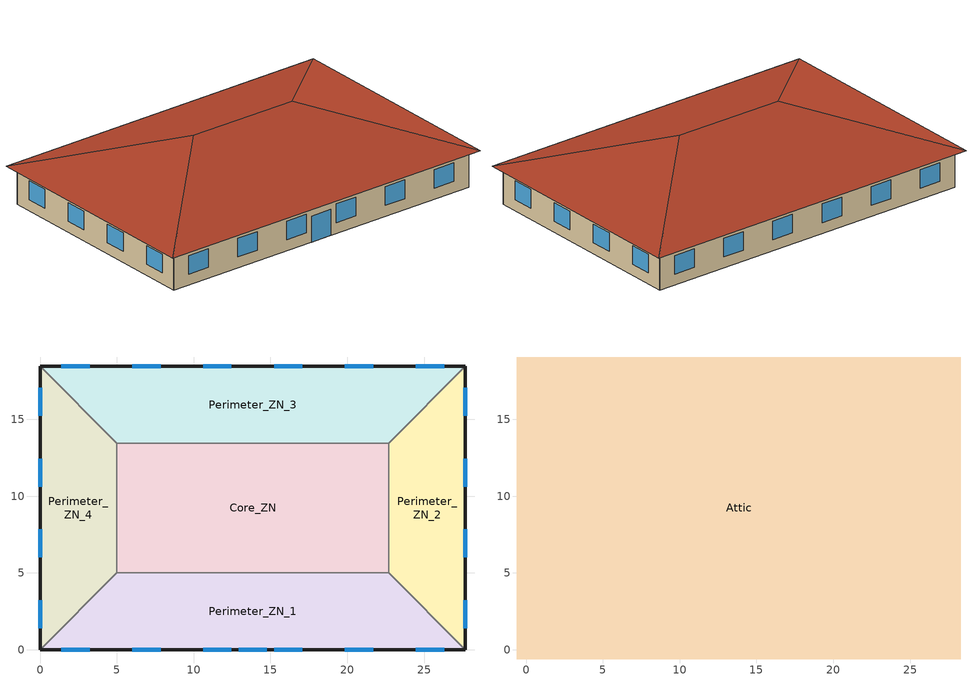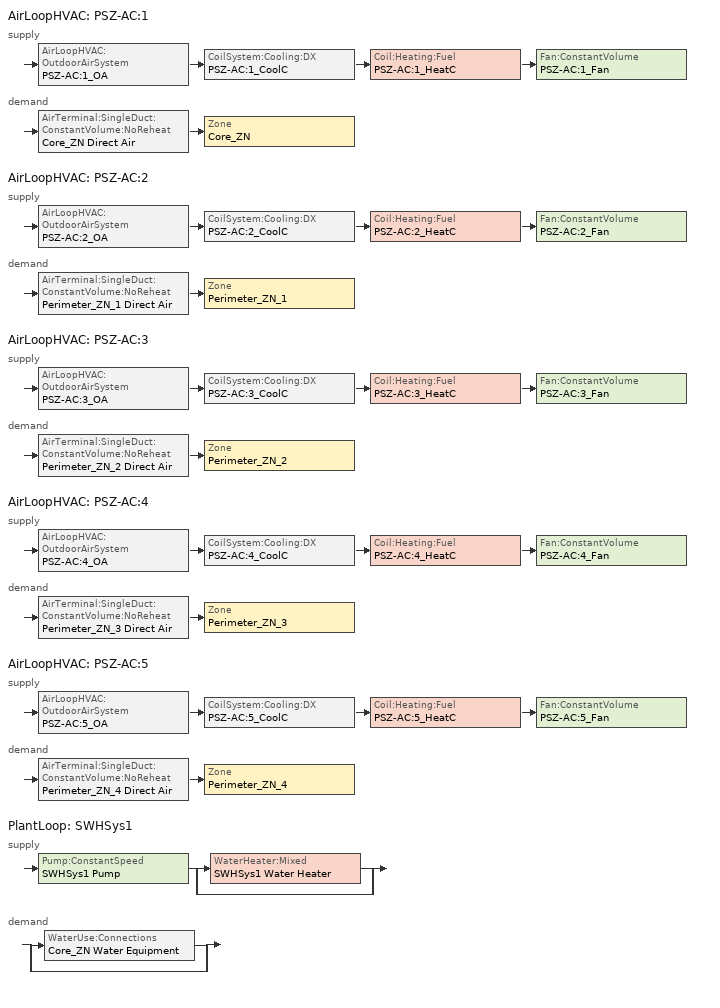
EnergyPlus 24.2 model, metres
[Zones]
Core_ZN
 floor foundation (ext-slab): 5,13.46 22.69,13.46 22.69,5 5,5 z0
 wall to Perimeter_ZN_2 (int-walls): 22.69,5 22.69,13.46 z0:3.05
 wall to Perimeter_ZN_3 (int-walls): 22.69,13.46 5,13.46 z0:3.05
 wall to Perimeter_ZN_1 (int-walls): 5,5 22.69,5 z0:3.05
 wall to Perimeter_ZN_4 (int-walls): 5,13.46 5,5 z0:3.05
Perimeter_ZN_1
 floor foundation (ext-slab): 27.69,0 0,0 5,5 22.69,5 z0
 wall outside (ext-walls-mass-nonres): 0,0 27.69,0 z0:3.05
 wall to Perimeter_ZN_2 (int-walls): 27.69,0 22.69,5 z0:3.05
 wall to Perimeter_ZN_4 (int-walls): 5,5 0,0 z0:3.05
 window (window-90.1-2004-nonres-fixed): 1.39,0 3.22,0 / 6.01,0 7.84,0 / 10.62,0 12.45,0 / 15.24,0 17.07,0 / 19.85,0 21.68,0 / 24.47,0 26.3,0 z0.9:2.42; 12.93,0 14.76,0 z0:2.13
Perimeter_ZN_2
 floor foundation (ext-slab): 22.69,13.46 27.69,18.46 27.69,0 22.69,5 z0
 wall outside (ext-walls-mass-nonres): 27.69,0 27.69,18.46 z0:3.05
 wall to Perimeter_ZN_3 (int-walls): 27.69,18.46 22.69,13.46 z0:3.05
 window (window-90.1-2004-nonres-fixed): 27.69,1.39 27.69,3.22 / 27.69,6.01 27.69,7.84 / 27.69,10.62 27.69,12.45 / 27.69,15.24 27.69,17.07 z0.9:2.42
Perimeter_ZN_3
 floor foundation (ext-slab): 5,13.46 0,18.46 27.69,18.46 22.69,13.46 z0
 wall outside (ext-walls-mass-nonres): 27.69,18.46 0,18.46 z0:3.05
 wall to Perimeter_ZN_4 (int-walls): 0,18.46 5,13.46 z0:3.05
 window (window-90.1-2004-nonres-fixed): 26.3,18.46 24.47,18.46 / 21.68,18.46 19.85,18.46 / 17.07,18.46 15.24,18.46 / 12.45,18.46 10.62,18.46 / 7.84,18.46 6.01,18.46 / 3.22,18.46 1.39,18.46 z0.9:2.42
Perimeter_ZN_4
 floor foundation (ext-slab): 5,5 0,0 0,18.46 5,13.46 z0
 wall outside (ext-walls-mass-nonres): 0,18.46 0,0 z0:3.05
 window (window-90.1-2004-nonres-fixed): 0,17.07 0,15.24 / 0,12.45 0,10.62 / 0,7.84 0,6.01 / 0,3.22 0,1.39 z0.9:2.42
Attic
 floor outside (attic-floor-nonres): 28.29,19.06 28.29,-0.6 27.69,0 27.69,18.46 z3.05; -0.6,19.06 28.29,19.06 27.69,18.46 0,18.46 z3.05; 0,0 27.69,0 28.29,-0.6 -0.6,-0.6 z3.05; -0.6,19.06 0,18.46 0,0 -0.6,-0.6 z3.05
 floor to Core_ZN (attic-floor-nonres): 5,13.46 22.69,13.46 22.69,5 5,5 z3.05
 floor to Perimeter_ZN_2 (attic-floor-nonres): 22.69,5 22.69,13.46 27.69,18.46 27.69,0 z3.05
 floor to Perimeter_ZN_3 (attic-floor-nonres): 0,18.46 27.69,18.46 22.69,13.46 5,13.46 z3.05
 floor to Perimeter_ZN_1 (attic-floor-nonres): 0,0 5,5 22.69,5 27.69,0 z3.05
 floor to Perimeter_ZN_4 (attic-floor-nonres): 5,13.46 5,5 0,0 0,18.46 z3.05
 roof outside (attic-roof-nonres): 28.29,-0.6,3.05 28.29,19.06,3.05 18.46,9.23,6.33; 28.29,19.06,3.05 -0.6,19.06,3.05 9.23,9.23,6.33 18.46,9.23,6.33; -0.6,-0.6,3.05 28.29,-0.6,3.05 18.46,9.23,6.33 9.23,9.23,6.33; -0.6,19.06,3.05 -0.6,-0.6,3.05 9.23,9.23,6.33
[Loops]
AirLoopHVAC 'PSZ-AC:1'
 supply: AirLoopHVAC:OutdoorAirSystem 'PSZ-AC:1_OA' > CoilSystem:Cooling:DX 'PSZ-AC:1_CoolC' > Coil:Heating:Fuel 'PSZ-AC:1_HeatC' > Fan:ConstantVolume 'PSZ-AC:1_Fan'
 demand: AirTerminal:SingleDuct:ConstantVolume:NoReheat 'Core_ZN Direct Air' > Zone 'Core_ZN'
AirLoopHVAC 'PSZ-AC:2'
 supply: AirLoopHVAC:OutdoorAirSystem 'PSZ-AC:2_OA' > CoilSystem:Cooling:DX 'PSZ-AC:2_CoolC' > Coil:Heating:Fuel 'PSZ-AC:2_HeatC' > Fan:ConstantVolume 'PSZ-AC:2_Fan'
 demand: AirTerminal:SingleDuct:ConstantVolume:NoReheat 'Perimeter_ZN_1 Direct Air' > Zone 'Perimeter_ZN_1'
AirLoopHVAC 'PSZ-AC:3'
 supply: AirLoopHVAC:OutdoorAirSystem 'PSZ-AC:3_OA' > CoilSystem:Cooling:DX 'PSZ-AC:3_CoolC' > Coil:Heating:Fuel 'PSZ-AC:3_HeatC' > Fan:ConstantVolume 'PSZ-AC:3_Fan'
 demand: AirTerminal:SingleDuct:ConstantVolume:NoReheat 'Perimeter_ZN_2 Direct Air' > Zone 'Perimeter_ZN_2'
AirLoopHVAC 'PSZ-AC:4'
 supply: AirLoopHVAC:OutdoorAirSystem 'PSZ-AC:4_OA' > CoilSystem:Cooling:DX 'PSZ-AC:4_CoolC' > Coil:Heating:Fuel 'PSZ-AC:4_HeatC' > Fan:ConstantVolume 'PSZ-AC:4_Fan'
 demand: AirTerminal:SingleDuct:ConstantVolume:NoReheat 'Perimeter_ZN_3 Direct Air' > Zone 'Perimeter_ZN_3'
AirLoopHVAC 'PSZ-AC:5'
 supply: AirLoopHVAC:OutdoorAirSystem 'PSZ-AC:5_OA' > CoilSystem:Cooling:DX 'PSZ-AC:5_CoolC' > Coil:Heating:Fuel 'PSZ-AC:5_HeatC' > Fan:ConstantVolume 'PSZ-AC:5_Fan'
 demand: AirTerminal:SingleDuct:ConstantVolume:NoReheat 'Perimeter_ZN_4 Direct Air' > Zone 'Perimeter_ZN_4'
PlantLoop 'SWHSys1'
 supply: Pump:ConstantSpeed 'SWHSys1 Pump' > split
  | WaterHeater:Mixed 'SWHSys1 Water Heater'
  | bypass
 demand: split
  | WaterUse:Connections 'Core_ZN Water Equipment'
  | bypass
[Building]
Small Office: Loads convergence tolerance value=0.04; Maximum number of warmup days=25; Minimum number of warmup days=6; North axis=0; Solar distribution=FullInteriorAndExterior; Temperature convergence tolerance value=0.2; Terrain=City
[Site:GroundTemperature:BuildingSurface]
19.527, 19.502, 19.536, 19.598, 20.002, 21.64, 22.225, 22.375, 21.449, 20.121, 19.802, 19.633
[Site:Location]
USA IL-CHICAGO-OHARE: Elevation=190; Latitude=41.77; Longitude=-87.75; Time zone=-6
[Site:WaterMainsTemperature]
Annual average outdoor air temperature=9.69; Calculation method=Correlation; Maximum difference in monthly average outdoor air temperatures=28.1
[SizingPeriod:DesignDay] Barometric pressure=99063; Day of month=21; Daylight saving time indicator=No; Humidity condition type=WetBulb; Rain indicator=No; Snow indicator=No; Solar model indicator=ASHRAEClearSky
Name | Daily dry bulb temperature range | Day type | Maximum dry bulb temperature | Month | Sky clearness | Wetbulb or dewpoint at maximum dry bulb | Wind direction | Wind speed
CHICAGO Ann Clg .4% Condns WB=>MDB | 10.7 | SummerDesignDay | 31.2 | 7 | 1 | 25.5 | 230 | 5.3
CHICAGO Ann Htg 99.6% Condns DB | 0 | WinterDesignDay | -20.6 | 1 | 0 | -20.6 | 270 | 4.9
[Construction]
InteriorFurnishings: Std Wood 6inch
attic-floor-nonres: 1/2IN Gypsum, AtticFloor NonRes Insulation, 1/2IN Gypsum
attic-roof-nonres: Roof Membrane, Metal Decking
ext-slab: HW CONCRETE
ext-walls-mass-nonres: 1IN Stucco, 8IN Concrete HW, Mass NonRes Wall Insulation, 1/2IN Gypsum
int-walls: 1/2IN Gypsum, 1/2IN Gypsum
window-90.1-2004-nonres-fixed: ASHRAE NonRes Fixed Assembly Window
[Material] Thermal absorptance=0.9
Name | Conductivity | Density | Roughness | Solar absorptance | Specific heat | Thickness | Visible absorptance
1/2IN Gypsum | 0.16 | 784.9 | Smooth | 0.92 | 830 | 0.0127 | 0.92
1IN Stucco | 0.6918 | 1858 | Smooth | 0.92 | 837 | 0.0253 | 0.92
8IN CONCRETE HW | 1.311 | 2240 | Rough | 0.7 | 836.8 | 0.2032 | 0.7
AtticFloor NonRes Insulation | 0.049 | 265 | MediumRough | 0.7 | 836.8 | 0.236805 | 0.7
HW CONCRETE | 1.311 | 2240 | Rough | 0.7 | 836.8 | 0.1016 | 0.7
Mass NonRes Wall Insulation | 0.049 | 265 | MediumRough | 0.7 | 836.8 | 0.0495495 | 0.7
Metal Decking | 45.006 | 7680 | MediumSmooth | 0.7 | 418.4 | 0.0015 | 0.3
Roof Membrane | 0.16 | 1121.29 | VeryRough | 0.7 | 1460 | 0.0095 | 0.7
Std Wood 6inch | 0.12 | 540 | MediumSmooth | 0.7 | 1210 | 0.15 | 0.7
[WindowMaterial:SimpleGlazingSystem]
ASHRAE NonRes Fixed Assembly Window: Solar heat gain coefficient=0.39; U factor=3.23646
[AirLoopHVAC] Design supply air flow rate=Autosize
PSZ-AC:1; PSZ-AC:2; PSZ-AC:3; PSZ-AC:4; PSZ-AC:5
[AirTerminal:SingleDuct:ConstantVolume:NoReheat] Availability schedule=ALWAYS_ON; Maximum air flow rate=Autosize
Core_ZN Direct Air; Perimeter_ZN_1 Direct Air; Perimeter_ZN_2 Direct Air; Perimeter_ZN_3 Direct Air; Perimeter_ZN_4 Direct Air
[AvailabilityManager:NightCycle] Applicability schedule=ALWAYS_ON; Control type=CycleOnAny; Cycling run time=1800; Cycling run time control type=FixedRunTime; Fan schedule=HVACOperationSchd; Thermostat tolerance=1
PSZ-AC:1 Availability Manager; PSZ-AC:2 Availability Manager; PSZ-AC:3 Availability Manager; PSZ-AC:4 Availability Manager; PSZ-AC:5 Availability Manager
[Coil:Cooling:DX:SingleSpeed] 2023 rated evaporator fan power per volume flow rate=934.4; Availability schedule=ALWAYS_ON; Energy input ratio function of flow fraction curve=CoolCStandard10Ton_EIRFFF; Energy input ratio function of temperature curve=CoolCStandard10Ton_EIRFT; Gross rated sensible heat ratio=Autosize; Gross rated total cooling capacity=Autosize; Part load fraction correlation curve=CoolCStandard10Ton_PLR; Rated air flow rate=Autosize; Total cooling capacity function of flow fraction curve=CoolCStandard10Ton_CapFF; Total cooling capacity function of temperature curve=CoolCStandard10Ton_CapFT
Name | Gross rated cooling cop
PSZ-AC:1_CoolC DXCoil | 3.96381
PSZ-AC:2_CoolC DXCoil | 3.83279
PSZ-AC:3_CoolC DXCoil | 3.9483
PSZ-AC:4_CoolC DXCoil | 3.83408
PSZ-AC:5_CoolC DXCoil | 3.92046
[Coil:Heating:Fuel] Availability schedule=ALWAYS_ON; Burner efficiency=0.8; Fuel type=NaturalGas; Nominal capacity=Autosize
PSZ-AC:1_HeatC; PSZ-AC:2_HeatC; PSZ-AC:3_HeatC; PSZ-AC:4_HeatC; PSZ-AC:5_HeatC
[CoilSystem:Cooling:DX] Availability schedule=ALWAYS_ON
Name | Cooling coil
PSZ-AC:1_CoolC | PSZ-AC:1_CoolC DXCoil
PSZ-AC:2_CoolC | PSZ-AC:2_CoolC DXCoil
PSZ-AC:3_CoolC | PSZ-AC:3_CoolC DXCoil
PSZ-AC:4_CoolC | PSZ-AC:4_CoolC DXCoil
PSZ-AC:5_CoolC | PSZ-AC:5_CoolC DXCoil
[Controller:OutdoorAir] Economizer control action type=ModulateFlow; Economizer control type=NoEconomizer; Economizer maximum limit dry bulb temperature=28; Economizer maximum limit enthalpy=64000; Economizer minimum limit dry bulb temperature=-100; Lockout type=NoLockout; Maximum outdoor air flow rate=Autosize; Minimum limit type=FixedMinimum; Minimum outdoor air flow rate=Autosize; Minimum outdoor air schedule=MinOA_Sched
PSZ-AC:1_OA_Controller; PSZ-AC:2_OA_Controller; PSZ-AC:3_OA_Controller; PSZ-AC:4_OA_Controller; PSZ-AC:5_OA_Controller
[DesignSpecification:OutdoorAir] Outdoor air flow per person=0.01; Outdoor air method=Flow/Person
SZ DSOA Core_ZN; SZ DSOA Perimeter_ZN_1; SZ DSOA Perimeter_ZN_2; SZ DSOA Perimeter_ZN_3; SZ DSOA Perimeter_ZN_4
[ElectricEquipment] Design level calculation method=Watts/Area; End use subcategory=MiscPlug; Fraction latent=0; Fraction lost=0; Fraction radiant=0.5; Schedule=BLDG_EQUIP_SCH; Watts per floor area=8.07
Name | Zone or zonelist or space or spacelist
Core_ZN_MiscPlug_Equip | Core_ZN
Perimeter_ZN_1_MiscPlug_Equip | Perimeter_ZN_1
Perimeter_ZN_2_MiscPlug_Equip | Perimeter_ZN_2
Perimeter_ZN_3_MiscPlug_Equip | Perimeter_ZN_3
Perimeter_ZN_4_MiscPlug_Equip | Perimeter_ZN_4
[Exterior:Lights]
Exterior Facade Lighting: Control option=AstronomicalClock; Design level=966; End use subcategory=Exterior Facade Lighting; Schedule=ALWAYS_ON
[Fan:ConstantVolume] Availability schedule=HVACOperationSchd; End use subcategory=Fan Energy; Fan total efficiency=0.53625; Maximum flow rate=Autosize; Motor efficiency=0.825; Motor in airstream fraction=1; Pressure rise=622
PSZ-AC:1_Fan; PSZ-AC:2_Fan; PSZ-AC:3_Fan; PSZ-AC:4_Fan; PSZ-AC:5_Fan
[InternalMass] Construction=InteriorFurnishings
Name | Zone or zonelist | Surface area
Core_ZN Internal Mass | Core_ZN | 299.3148
Perimeter_ZN_1 Internal Mass | Perimeter_ZN_1 | 226.9
Perimeter_ZN_2 Internal Mass | Perimeter_ZN_2 | 134.6
Perimeter_ZN_3 Internal Mass | Perimeter_ZN_3 | 226.9
Perimeter_ZN_4 Internal Mass | Perimeter_ZN_4 | 134.6
[Lights] Design level calculation method=Watts/Area; End use subcategory=General; Fraction radiant=0.7; Fraction replaceable=1; Fraction visible=0.2; Return air fraction=0; Return air fraction calculated from plenum temperature=No; Schedule=BLDG_LIGHT_SCH; Watts per floor area=10.76
Name | Zone or zonelist or space or spacelist
Core_ZN_Lights | Core_ZN
Perimeter_ZN_1_Lights | Perimeter_ZN_1
Perimeter_ZN_2_Lights | Perimeter_ZN_2
Perimeter_ZN_3_Lights | Perimeter_ZN_3
Perimeter_ZN_4_Lights | Perimeter_ZN_4
[People] Activity level schedule=ACTIVITY_SCH; Air velocity schedule=AIR_VELO_SCH; Carbon dioxide generation rate=3.82e-08; Clothing insulation calculation method=ClothingInsulationSchedule; Clothing insulation schedule=CLOTHING_SCH; Enable ashrae 55 comfort warnings=No; Floor area per person=18.58; Fraction radiant=0.3; Mean radiant temperature calculation type=EnclosureAveraged; Number of people calculation method=Area/Person; Number of people schedule=BLDG_OCC_SCH; Sensible heat fraction=Autocalculate; Thermal comfort model 1 type=Fanger; Work efficiency schedule=WORK_EFF_SCH
Name | Zone or zonelist or space or spacelist
Core_ZN People | Core_ZN
Perimeter_ZN_1 People | Perimeter_ZN_1
Perimeter_ZN_2 People | Perimeter_ZN_2
Perimeter_ZN_3 People | Perimeter_ZN_3
Perimeter_ZN_4 People | Perimeter_ZN_4
[PlantEquipmentList]
SWHSys1 Equipment List: SWHSys1 Water Heater, WaterHeater:Mixed
[PlantEquipmentOperation:HeatingLoad]
SWHSys1 Operation Scheme: Load range 1 lower limit=0; Load range 1 upper limit=1e+15; Range 1 equipment list=SWHSys1 Equipment List
[PlantEquipmentOperationSchemes]
SWHSys1 Loop Operation Scheme List: Control scheme 1=SWHSys1 Operation Scheme; Control scheme 1 schedule=ALWAYS_ON
[PlantLoop]
SWHSys1: Fluid type=Water; Load distribution scheme=Optimal; Maximum loop flow rate=Autosize; Maximum loop temperature=60; Minimum loop flow rate=0; Minimum loop temperature=10; Plant equipment operation scheme=SWHSys1 Loop Operation Scheme List; Plant loop volume=Autocalculate
[Pump:ConstantSpeed]
SWHSys1 Pump: Design flow rate=Autosize; Design power consumption=Autosize; Design pump head=0.001; Fraction of motor inefficiencies to fluid stream=0; Motor efficiency=1; Pump control type=Intermittent
[SetpointManager:MixedAir] Control variable=Temperature
Name | Setpoint node or nodelist
PSZ-AC:1_CoolC SAT Manager | PSZ-AC:1_CoolC-PSZ-AC:1_HeatCNode
PSZ-AC:1_HeatC MixedAir Manager | PSZ-AC:1_HeatC-PSZ-AC:1_FanNode
PSZ-AC:1_OAMixed Air Temp Manager | PSZ-AC:1_OA-PSZ-AC:1_CoolCNode
PSZ-AC:2_CoolC SAT Manager | PSZ-AC:2_CoolC-PSZ-AC:2_HeatCNode
PSZ-AC:2_HeatC MixedAir Manager | PSZ-AC:2_HeatC-PSZ-AC:2_FanNode
PSZ-AC:2_OAMixed Air Temp Manager | PSZ-AC:2_OA-PSZ-AC:2_CoolCNode
PSZ-AC:3_CoolC SAT Manager | PSZ-AC:3_CoolC-PSZ-AC:3_HeatCNode
PSZ-AC:3_HeatC MixedAir Manager | PSZ-AC:3_HeatC-PSZ-AC:3_FanNode
PSZ-AC:3_OAMixed Air Temp Manager | PSZ-AC:3_OA-PSZ-AC:3_CoolCNode
PSZ-AC:4_CoolC SAT Manager | PSZ-AC:4_CoolC-PSZ-AC:4_HeatCNode
PSZ-AC:4_HeatC MixedAir Manager | PSZ-AC:4_HeatC-PSZ-AC:4_FanNode
PSZ-AC:4_OAMixed Air Temp Manager | PSZ-AC:4_OA-PSZ-AC:4_CoolCNode
PSZ-AC:5_CoolC SAT Manager | PSZ-AC:5_CoolC-PSZ-AC:5_HeatCNode
PSZ-AC:5_HeatC MixedAir Manager | PSZ-AC:5_HeatC-PSZ-AC:5_FanNode
PSZ-AC:5_OAMixed Air Temp Manager | PSZ-AC:5_OA-PSZ-AC:5_CoolCNode
[SetpointManager:Scheduled]
SWHSys1 Loop Setpoint Manager: Control variable=Temperature; Schedule=SWHSys1-Loop-Temp-Schedule; Setpoint node or nodelist=SWHSys1 Supply Outlet Node
[SetpointManager:SingleZone:Reheat] Control variable=Temperature; Maximum supply air temperature=50; Minimum supply air temperature=10
Name | Control zone | Setpoint node or nodelist
SupAirTemp MngrCore_ZN | Core_ZN | PSZ-AC:1 Supply Equipment Outlet Node
SupAirTemp MngrPerimeter_ZN_1 | Perimeter_ZN_1 | PSZ-AC:2 Supply Equipment Outlet Node
SupAirTemp MngrPerimeter_ZN_2 | Perimeter_ZN_2 | PSZ-AC:3 Supply Equipment Outlet Node
SupAirTemp MngrPerimeter_ZN_3 | Perimeter_ZN_3 | PSZ-AC:4 Supply Equipment Outlet Node
SupAirTemp MngrPerimeter_ZN_4 | Perimeter_ZN_4 | PSZ-AC:5 Supply Equipment Outlet Node
[Sizing:Plant]
SWHSys1: Design loop exit temperature=60; Loop design temperature difference=5; Loop type=Heating
[Sizing:System] 100 outdoor air in cooling=No; 100 outdoor air in heating=No; Central cooling capacity control method=VAV; Central cooling design supply air humidity ratio=0.0085; Central cooling design supply air temperature=12.8; Central heating design supply air humidity ratio=0.008; Central heating design supply air temperature=40; Central heating maximum system air flow ratio=1; Cooling design capacity=Autosize; Cooling design capacity method=CoolingDesignCapacity; Cooling supply air flow rate method=DesignDay; Design outdoor air flow rate=Autosize; Heating design capacity=Autosize; Heating design capacity method=HeatingDesignCapacity; Heating supply air flow rate method=DesignDay; Precool design humidity ratio=0.008; Precool design temperature=12.8; Preheat design humidity ratio=0.008; Preheat design temperature=7; Type of load to size on=Sensible; Type of zone sum to use=NonCoincident; Zone maximum outdoor air fraction=1
PSZ-AC:1; PSZ-AC:2; PSZ-AC:3; PSZ-AC:4; PSZ-AC:5
[Sizing:Zone] Account for dedicated outdoor air system=No; Cooling design air flow method=DesignDay; Dedicated outdoor air high setpoint temperature for design=Autosize; Dedicated outdoor air low setpoint temperature for design=Autosize; Dedicated outdoor air system control strategy=NeutralSupplyAir; Heating design air flow method=DesignDay; Zone cooling design supply air humidity ratio=0.0085; Zone cooling design supply air temperature=14; Zone cooling design supply air temperature input method=SupplyAirTemperature; Zone heating design supply air humidity ratio=0.008; Zone heating design supply air temperature=40; Zone heating design supply air temperature input method=SupplyAirTemperature
Name | Design specification outdoor air object
Core_ZN | SZ DSOA Core_ZN
Perimeter_ZN_1 | SZ DSOA Perimeter_ZN_1
Perimeter_ZN_2 | SZ DSOA Perimeter_ZN_2
Perimeter_ZN_3 | SZ DSOA Perimeter_ZN_3
Perimeter_ZN_4 | SZ DSOA Perimeter_ZN_4
[SurfaceProperty:ExposedFoundationPerimeter] Exposed perimeter calculation method=BySegment; Surface segment exposed 1=No; Surface segment exposed 2=No; Surface segment exposed 3=No
Name | Surface | Surface segment exposed 4
SurfaceProperty:ExposedFoundationPerimeter 1 | Core_ZN_floor | No
SurfaceProperty:ExposedFoundationPerimeter 2 | Perimeter_ZN_1_floor | Yes
SurfaceProperty:ExposedFoundationPerimeter 3 | Perimeter_ZN_2_floor | Yes
SurfaceProperty:ExposedFoundationPerimeter 4 | Perimeter_ZN_3_floor | Yes
SurfaceProperty:ExposedFoundationPerimeter 5 | Perimeter_ZN_4_floor | Yes
[ThermostatSetpoint:DualSetpoint] Cooling setpoint temperature schedule=CLGSETP_SCH; Heating setpoint temperature schedule=HTGSETP_SCH
Core_ZN DualSPSched; Perimeter_ZN_1 DualSPSched; Perimeter_ZN_2 DualSPSched; Perimeter_ZN_3 DualSPSched; Perimeter_ZN_4 DualSPSched
[UtilityCost:Charge:Block] Category variable=EnergyCharges; Season=Annual; Source variable=totalEnergy
Name | Block 1 cost per unit value or variable | Block 2 cost per unit value or variable | Block 3 cost per unit value or variable | Block 4 cost per unit value or variable | Block size 1 value or variable | Block size 2 value or variable | Block size 3 value or variable | Block size 4 value or variable | Tariff | Utility cost charge block | Block size multiplier value or variable
UtilityCost:Charge:Block 1 | 0.108222 | 0.087021 | 0.07842 | 0.05832 | 300 | 700 | 1500 | remaining | PSI_LLF_LowLoadFactorService | AnnualEnergyCharge
UtilityCost:Charge:Block 2 | 0 | 0.051773 | 0.046965 |  | 190 | 110 | remaining |  | PSI_LLF_LowLoadFactorService | AnnualDemandBaseCharge | TotalDemand
UtilityCost:Charge:Block 3 | 0.082409 | 0.072873 | 0.061696 | 0.041179 | 300 | 700 | 1500 | remaining | PSI_CS_CommercialElectricService | AnnualEnergyCharge
[UtilityCost:Charge:Simple] Season=Annual
Name | Category variable | Cost per unit value or variable | Source variable | Tariff | Utility cost charge simple
UtilityCost:Charge:Simple 1 | EnergyCharges | 0.002028 | totalEnergy | PSI_LLF_LowLoadFactorService | FuelCostAdjustEnergyCharge
UtilityCost:Charge:Simple 2 | EnergyCharges | 0.000536 | totalEnergy | PSI_LLF_LowLoadFactorService | QualPollutionControlAdjustEnergyCharge
UtilityCost:Charge:Simple 3 | EnergyCharges | 0.001127 | totalEnergy | PSI_LLF_LowLoadFactorService | SoxNoxRiderAdjustEnergyCharge
UtilityCost:Charge:Simple 4 | EnergyCharges | -0.00037 | totalEnergy | PSI_LLF_LowLoadFactorService | DSMRiderAdjustEnergyCharge
UtilityCost:Charge:Simple 5 | EnergyCharges | -3.1e-05 | totalEnergy | PSI_LLF_LowLoadFactorService | PurchPowerTrackerAdjustEnergyCharge
UtilityCost:Charge:Simple 6 | EnergyCharges | -0.000216 | totalEnergy | PSI_LLF_LowLoadFactorService | MidwestISOAdjustEnergyCharge
UtilityCost:Charge:Simple 7 | EnergyCharges | 0.000833 | totalEnergy | PSI_LLF_LowLoadFactorService | CleanCoalRiderEnergyCharge
UtilityCost:Charge:Simple 8 | Taxes | 0.08 | SubTotal | PSI_LLF_LowLoadFactorService | TaxofeightPercent
UtilityCost:Charge:Simple 9 | EnergyCharges | 0.002028 | totalEnergy | PSI_CS_CommercialElectricService | FuelCostAdjustEnergyCharge
UtilityCost:Charge:Simple 10 | EnergyCharges | 0.000536 | totalEnergy | PSI_CS_CommercialElectricService | QualPollutionControlAdjustEnergyCharge
UtilityCost:Charge:Simple 11 | EnergyCharges | 0.001127 | totalEnergy | PSI_CS_CommercialElectricService | SoxNoxRiderAdjustEnergyCharge
UtilityCost:Charge:Simple 12 | EnergyCharges | 2.1e-05 | totalEnergy | PSI_CS_CommercialElectricService | DSMRiderAdjustEnergyCharge
UtilityCost:Charge:Simple 13 | EnergyCharges | 3.4e-05 | totalEnergy | PSI_CS_CommercialElectricService | PurchPowerTrackerAdjustEnergyCharge
UtilityCost:Charge:Simple 14 | EnergyCharges | -0.000203 | totalEnergy | PSI_CS_CommercialElectricService | MidwestISOAdjustEnergyCharge
UtilityCost:Charge:Simple 15 | EnergyCharges | 0.000807 | totalEnergy | PSI_CS_CommercialElectricService | CleanCoalRiderEnergyCharge
UtilityCost:Charge:Simple 16 | Taxes | 0.08 | SubTotal | PSI_CS_CommercialElectricService | TaxofeightPercent
UtilityCost:Charge:Simple 17 | EnergyCharges | IN_MonthlyGasRates | totalEnergy | IN_EIAMonthlyRateGas | MonthlyRateGasCharge
UtilityCost:Charge:Simple 18 | Taxes | 0.08 | SubTotal | IN_EIAMonthlyRateGas | TaxofEightPercent
[UtilityCost:Qualify] Season=Annual; Threshold test=Count; Threshold value or variable=75; Variable=TotalDemand
Name | Number of months | Qualify type | Tariff | Utility cost qualify
UtilityCost:Qualify 1 | 12 | Minimum | PSI_LLF_LowLoadFactorService | MinDemand75kw
UtilityCost:Qualify 2 | 1 | Maximum | PSI_CS_CommercialElectricService | MaxDemand75kw
[UtilityCost:Tariff]
Name | Conversion factor choice | Group | Monthly charge or variable | Output meter | Demand window length
IN_EIAMonthlyRateGas | MCF | Comm Gas | 0 | NaturalGas:Facility
PSI_CS_CommercialElectricService | kWh | Comm Elect | 9.4 | Electricity:Facility
PSI_LLF_LowLoadFactorService | kWh | Comm Elect | 15 | Electricity:Facility | HalfHour
[UtilityCost:Variable]
IN_MonthlyGasRates: January value=8.22; February value=7.51; March value=8.97; April value=9.01; May value=9.16; June value=10.44; July value=10.32; August value=10.13; September value=9.2; October value=8.18; November value=7.83; December value=7.63; Tariff=IN_EIAMonthlyRateGas; Variable type=Currency
[WaterHeater:Mixed]
SWHSys1 Water Heater: Ambient temperature indicator=Schedule; Ambient temperature schedule=SWHSys1 Water Heater Ambient Temperature Schedule Name; Deadband temperature difference=2; Heater control type=Cycle; Heater fuel type=NaturalGas; Heater maximum capacity=845000; Heater thermal efficiency=0.8; Indirect water heating recovery time=1.5; Maximum temperature limit=82.2222; Off cycle loss coefficient to ambient temperature=6; Off cycle parasitic fuel consumption rate=20; Off cycle parasitic fuel type=NaturalGas; Off cycle parasitic heat fraction to tank=0.8; On cycle loss coefficient to ambient temperature=6; On cycle parasitic fuel type=NaturalGas; Setpoint temperature schedule=SWHSys1 Water Heater Setpoint Temperature Schedule Name; Source side design flow rate=Autosize; Source side effectiveness=1; Tank volume=0.1514; Use side design flow rate=Autosize; Use side effectiveness=1
[WaterUse:Connections]
Core_ZN Water Equipment: Water use equipment name 1=Core_ZN Water Equipment
[WaterUse:Equipment]
Core_ZN Water Equipment: Zone=Core_ZN; Flow rate fraction schedule=BLDG_SWH_SCH; Hot water supply temperature schedule=Water Equipment Hot Supply Temp Sched; Latent fraction schedule=Water Equipment Latent fract sched; Peak flow rate=3.15e-06; Sensible fraction schedule=Water Equipment Sensible fract sched; Target temperature schedule=Water Equipment Temp Sched
[Zone] Floor area=Autocalculate; Multiplier=1; Type=1
Name | Part of total floor area
Attic | No
Core_ZN; Perimeter_ZN_1; Perimeter_ZN_2; Perimeter_ZN_3; Perimeter_ZN_4 | Yes
[ZoneControl:Thermostat] Control type schedule=Dual Zone Control Type Sched
Name | Zone or zonelist | Control 1
Core_ZN Thermostat | Core_ZN | Core_ZN DualSPSched
Perimeter_ZN_1 Thermostat | Perimeter_ZN_1 | Perimeter_ZN_1 DualSPSched
Perimeter_ZN_2 Thermostat | Perimeter_ZN_2 | Perimeter_ZN_2 DualSPSched
Perimeter_ZN_3 Thermostat | Perimeter_ZN_3 | Perimeter_ZN_3 DualSPSched
Perimeter_ZN_4 Thermostat | Perimeter_ZN_4 | Perimeter_ZN_4 DualSPSched
[Zone equipment]
Core_ZN: Core_ZN Direct Air
Perimeter_ZN_1: Perimeter_ZN_1 Direct Air
Perimeter_ZN_2: Perimeter_ZN_2 Direct Air
Perimeter_ZN_3: Perimeter_ZN_3 Direct Air
Perimeter_ZN_4: Perimeter_ZN_4 Direct Air
[ZoneInfiltration:DesignFlowRate] Constant term coefficient=1; Temperature term coefficient=0; Velocity squared term coefficient=0; Velocity term coefficient=0
Name | Air changes per hour | Design flow rate calculation method | Schedule | Zone or zonelist or space or spacelist | Flow rate per exterior surface area
Attic_Infiltration | 1 | AirChanges/Hour | ALWAYS_ON | Attic
Perimeter_ZN_1_Infiltration |  | Flow/ExteriorArea | INFIL_QUARTER_ON_SCH | Perimeter_ZN_1 | 0.00070668
Perimeter_ZN_2_Infiltration |  | Flow/ExteriorArea | INFIL_QUARTER_ON_SCH | Perimeter_ZN_2 | 0.0006644
Perimeter_ZN_3_Infiltration |  | Flow/ExteriorArea | INFIL_QUARTER_ON_SCH | Perimeter_ZN_3 | 0.00070668
Perimeter_ZN_4_Infiltration |  | Flow/ExteriorArea | INFIL_QUARTER_ON_SCH | Perimeter_ZN_4 | 0.0006644
[Curve:Biquadratic] Maximum value of x=22; Maximum value of y=46; Minimum value of x=17; Minimum value of y=13
Name | Coefficient1 constant | Coefficient2 x | Coefficient3 x 2 | Coefficient4 y | Coefficient5 y 2 | Coefficient6 x y
CoolCStandard10Ton_CapFT | 0.42415 | 0.04426 | -0.00042 | 0.00333 | -8e-05 | -0.00021
CoolCStandard10Ton_EIRFT | 1.23649 | -0.02431 | 0.00057 | -0.01434 | 0.00063 | -0.00038
[Curve:Quadratic]
Name | Maximum value of x | Minimum value of x | Coefficient1 constant | Coefficient2 x | Coefficient3 x 2
CoolCStandard10Ton_CapFF | 1.13877 | 0.75918 | 0.77136 | 0.34053 | -0.11088
CoolCStandard10Ton_EIRFFF | 1.13877 | 0.75918 | 1.2055 | -0.32953 | 0.12308
CoolCStandard10Ton_PLR | 1 | 0 | 0.771 | 0.229 | 0
[Schedule:Compact]
ACTIVITY_SCH: Through: 12/31, For: AllDays, Until: 24:00, 120
AIR_VELO_SCH; Water Equipment Sensible fract sched: Through: 12/31, For: AllDays, Until: 24:00, 0.2
ALWAYS_ON: Through: 12/31, For: AllDays, Until: 24:00, 1
BLDG_EQUIP_SCH: Through: 12/31, For: Weekdays, Until: 08:00, 0.4, Until: 12:00, 0.9, Until: 13:00, 0.8, Until: 17:00, 0.9, Until: 18:00, 0.5, Until: 24:00, 0.4, For: Saturday, Until: 06:00, 0.3, Until: 08:00, 0.4, Until: 12:00, 0.5, Until: 17:00, 0.35, Until: 24:00, 0.3, For: SummerDesignDay, Until: 24:00, 1, For: WinterDesignDay, Until: 24:00, 0, For: AllOtherDays, Until: 24:00, 0.3
BLDG_LIGHT_SCH: Through: 12/31, For: Weekdays, Until: 05:00, 0.05, Until: 07:00, 0.1, Until: 08:00, 0.3, Until: 17:00, 0.9, Until: 18:00, 0.5, Until: 20:00, 0.3, Until: 22:00, 0.2, Until: 23:00, 0.1, Until: 24:00, 0.05, For: Saturday, Until: 06:00, 0.05, Until: 08:00, 0.1, Until: 12:00, 0.3, Until: 17:00, 0.15, Until: 24:00, 0.05, For: SummerDesignDay, Until: 24:00, 1, For: WinterDesignDay, Until: 24:00, 0, For: AllOtherDays, Until: 24:00, 0.05
BLDG_OCC_SCH: Through: 12/31, For: SummerDesignDay, Until: 06:00, 0, Until: 22:00, 1, Until: 24:00, 0.05, For: Weekdays, Until: 06:00, 0, Until: 07:00, 0.1, Until: 08:00, 0.2, Until: 12:00, 0.95, Until: 13:00, 0.5, Until: 17:00, 0.95, Until: 18:00, 0.3, Until: 20:00, 0.1, Until: 24:00, 0.05, For: Saturday, Until: 06:00, 0, Until: 08:00, 0.1, Until: 12:00, 0.3, Until: 17:00, 0.1, Until: 24:00, 0, For: AllOtherDays, Until: 24:00, 0
BLDG_SWH_SCH: Through: 12/31, For: Weekdays SummerDesignDay, Until: 05:00, 0.05, Until: 06:00, 0.08, Until: 07:00, 0.07, Until: 08:00, 0.19, Until: 09:00, 0.35, Until: 10:00, 0.38, Until: 11:00, 0.39, Until: 12:00, 0.47, Until: 13:00, 0.57, Until: 14:00, 0.54, Until: 15:00, 0.34, Until: 16:00, 0.33, Until: 17:00, 0.44, Until: 18:00, 0.26, Until: 19:00, 0.21, Until: 20:00, 0.15, Until: 21:00, 0.17, Until: 22:00, 0.08, Until: 24:00, 0.05, For: Saturday WinterDesignDay, Until: 05:00, 0.05, Until: 06:00, 0.08, Until: 07:00, 0.07, Until: 08:00, 0.11, Until: 09:00, 0.15, Until: 10:00, 0.21, Until: 11:00, 0.19, Until: 12:00, 0.23, Until: 13:00, 0.2, Until: 14:00, 0.19, Until: 15:00, 0.15, Until: 16:00, 0.13, Until: 17:00, 0.14, Until: 21:00, 0.07, Until: 22:00, 0.09, Until: 24:00, 0.05, For: AllOtherDays, Until: 05:00, 0.04, Until: 06:00, 0.07, Until: 11:00, 0.04, Until: 13:00, 0.06, Until: 14:00, 0.09, Until: 15:00, 0.06, Until: 21:00, 0.04, Until: 22:00, 0.07, Until: 24:00, 0.04
CLGSETP_SCH: Through: 12/31, For: Weekdays SummerDesignDay, Until: 06:00, 26.7, Until: 22:00, 24, Until: 24:00, 26.7, For: Saturday, Until: 06:00, 26.7, Until: 18:00, 24, Until: 24:00, 26.7, For: AllOtherDays, Until: 24:00, 26.7
CLOTHING_SCH: Through: 04/30, For: AllDays, Until: 24:00, 1, Through: 09/30, For: AllDays, Until: 24:00, 0.5, Through: 12/31, For: AllDays, Until: 24:00, 1
Dual Zone Control Type Sched: Through: 12/31, For: AllDays, Until: 24:00, 4
HTGSETP_SCH: Through: 12/31, For: Weekdays, Until: 06:00, 15.6, Until: 22:00, 21, Until: 24:00, 15.6, For: Saturday, Until: 06:00, 15.6, Until: 18:00, 21, Until: 24:00, 15.6, For: WinterDesignDay, Until: 24:00, 21, For: AllOtherDays, Until: 24:00, 15.6
HVACOperationSchd: Through: 12/31, For: Weekdays SummerDesignDay, Until: 06:00, 0, Until: 22:00, 1, Until: 24:00, 0, For: Saturday WinterDesignDay, Until: 06:00, 0, Until: 18:00, 1, Until: 24:00, 0, For: AllOtherDays, Until: 24:00, 0
INFIL_QUARTER_ON_SCH: Through: 12/31, For: Weekdays SummerDesignDay, Until: 06:00, 1, Until: 22:00, 0.25, Until: 24:00, 1, For: Saturday WinterDesignDay, Until: 06:00, 1, Until: 18:00, 0.25, Until: 24:00, 1, For: Sunday Holidays AllOtherDays, Until: 24:00, 1
MinOA_Sched: Through: 12/31, For: Weekdays SummerDesignDay, Until: 07:00, 0, Until: 22:00, 1, Until: 24:00, 0, For: Saturday WinterDesignDay, Until: 07:00, 0, Until: 18:00, 1, Until: 24:00, 0, For: AllOtherDays, Until: 24:00, 0
SWHSys1 Water Heater Ambient Temperature Schedule Name: Through: 12/31, For: AllDays, Until: 24:00, 22
SWHSys1 Water Heater Setpoint Temperature Schedule Name; SWHSys1-Loop-Temp-Schedule: Through: 12/31, For: AllDays, Until: 24:00, 60
WORK_EFF_SCH: Through: 12/31, For: AllDays, Until: 24:00, 0
Water Equipment Hot Supply Temp Sched; Water Equipment Temp Sched: Through: 12/31, For: AllDays, Until: 24:00, 43.3
Water Equipment Latent fract sched: Through: 12/31, For: AllDays, Until: 24:00, 0.05
